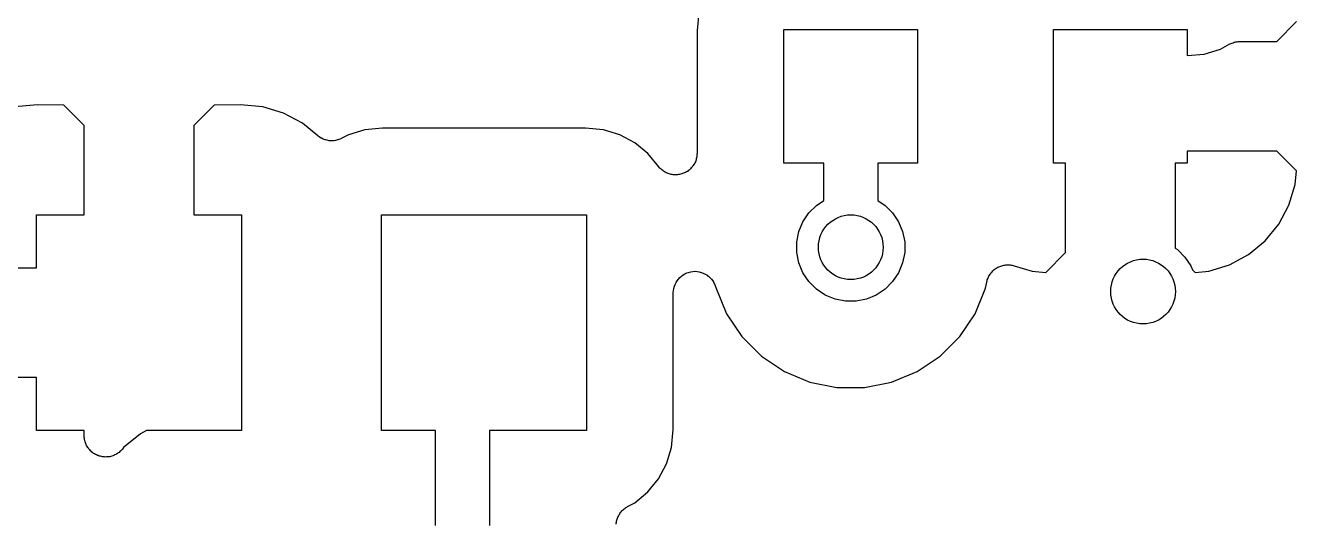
# Model space of a CAD drawing. Extents: x 4.8 to 7.88, y -6.14 to -3.94.
# Drawn here: x 6.0895 to 6.3215, y -5.637 to -5.5461 of the extents above; entities that cross this region are included whole.
import ezdxf

# ---------------------------------------------------------------- set-up
doc = ezdxf.new("R2010")
doc.units = 0
doc.header["$MEASUREMENT"] = 0
doc.layers.add('BLACK', color=7, linetype='CONTINUOUS')

msp = doc.modelspace()

# ---------------------------------------------------------------- linework, layer by layer
at = {"layer": 'BLACK', "linetype": 'CONTINUOUS'}
for p, q in [((6.21243, -5.54376), (6.21211, -5.54704)), ((6.21211, -5.54704), (6.21211, -5.56947)), ((6.22795, -5.57126), (6.22795, -5.54685)), ((6.22795, -5.54685), (6.25236, -5.54685)), ((6.25236, -5.54685), (6.25236, -5.57126)), ((6.27717, -5.57126), (6.27717, -5.54685)), ((6.27717, -5.54685), (6.30157, -5.54685)), ((6.30157, -5.54685), (6.30157, -5.55165)), ((6.3179, -5.54906), (6.32153, -5.54542)), ((6.30763, -5.55045), (6.30936, -5.54952)), ((6.30936, -5.54952), (6.30941, -5.54949)), ((6.30941, -5.54949), (6.30957, -5.54943)), ((6.30957, -5.54943), (6.30972, -5.54935)), ((6.30972, -5.54935), (6.30993, -5.54929)), ((6.30993, -5.54929), (6.31013, -5.54921)), ((6.31013, -5.54921), (6.31029, -5.54918)), ((6.31029, -5.54918), (6.31045, -5.54913)), ((6.31045, -5.54913), (6.31067, -5.54911)), ((6.31067, -5.54911), (6.31088, -5.54907)), ((6.31088, -5.54907), (6.31105, -5.54907)), ((6.31105, -5.54907), (6.31122, -5.54906)), ((6.31122, -5.54906), (6.3179, -5.54906)), ((6.30157, -5.55165), (6.30466, -5.55135)), ((6.30466, -5.55135), (6.30763, -5.55045)), ((6.09169, -5.5606), (6.08761, -5.561)), ((6.09653, -5.56068), (6.09169, -5.5606)), ((6.10024, -5.56439), (6.09653, -5.56068)), ((6.12394, -5.56068), (6.12024, -5.56439)), ((6.12878, -5.5606), (6.12394, -5.56068)), ((6.13286, -5.561), (6.12878, -5.5606)), ((6.13663, -5.56214), (6.13286, -5.561)), ((6.1401, -5.564), (6.13663, -5.56214)), ((6.10024, -5.58071), (6.10024, -5.56439)), ((6.12024, -5.56439), (6.12024, -5.58071)), ((6.14291, -5.5663), (6.1401, -5.564)), ((6.15144, -5.56519), (6.14847, -5.56609)), ((6.15472, -5.56487), (6.15144, -5.56519)), ((6.19174, -5.56487), (6.15472, -5.56487)), ((6.19502, -5.56519), (6.19174, -5.56487)), ((6.19798, -5.56609), (6.19502, -5.56519)), ((6.14322, -5.56651), (6.14291, -5.5663)), ((6.14352, -5.56672), (6.14322, -5.56651)), ((6.14354, -5.56672), (6.14352, -5.56672)), ((6.14355, -5.56673), (6.14354, -5.56672)), ((6.14389, -5.56687), (6.14355, -5.56673)), ((6.14423, -5.56702), (6.14389, -5.56687)), ((6.14424, -5.56702), (6.14423, -5.56702)), ((6.14426, -5.56703), (6.14424, -5.56702)), ((6.14462, -5.5671), (6.14426, -5.56703)), ((6.14498, -5.56717), (6.14462, -5.5671)), ((6.145, -5.56718), (6.14498, -5.56717)), ((6.14501, -5.56718), (6.145, -5.56718)), ((6.14538, -5.56718), (6.14501, -5.56718)), ((6.14575, -5.56718), (6.14538, -5.56718)), ((6.14577, -5.56718), (6.14575, -5.56718)), ((6.14578, -5.56718), (6.14577, -5.56718)), ((6.14614, -5.56711), (6.14578, -5.56718)), ((6.1465, -5.56704), (6.14614, -5.56711)), ((6.14652, -5.56704), (6.1465, -5.56704)), ((6.14654, -5.56703), (6.14652, -5.56704)), ((6.14688, -5.5669), (6.14654, -5.56703)), ((6.14722, -5.56676), (6.14688, -5.5669)), ((6.14725, -5.56674), (6.14722, -5.56676)), ((6.14727, -5.56673), (6.14725, -5.56674)), ((6.14725, -5.56674), (6.14725, -5.56674)), ((6.14725, -5.56674), (6.14725, -5.56674)), ((6.14847, -5.56609), (6.14727, -5.56673)), ((6.20072, -5.56755), (6.19798, -5.56609)), ((6.20312, -5.56952), (6.20072, -5.56755)), ((6.20513, -5.57197), (6.20312, -5.56952)), ((6.21193, -5.57065), (6.21185, -5.57083)), ((6.21197, -5.57047), (6.21193, -5.57065)), ((6.21202, -5.57029), (6.21197, -5.57047)), ((6.21205, -5.57009), (6.21202, -5.57029)), ((6.21209, -5.5699), (6.21205, -5.57009)), ((6.21211, -5.56953), (6.21209, -5.56971)), ((6.21209, -5.56971), (6.21209, -5.5699)), ((6.21211, -5.56947), (6.21211, -5.56953)), ((6.30157, -5.56906), (6.30157, -5.57126)), ((6.3179, -5.56906), (6.30157, -5.56906)), ((6.32153, -5.57269), (6.3179, -5.56906)), ((6.20526, -5.5721), (6.20513, -5.57197)), ((6.20538, -5.57225), (6.20526, -5.5721)), ((6.20553, -5.57237), (6.20538, -5.57225)), ((6.20567, -5.57251), (6.20553, -5.57237)), ((6.20583, -5.57262), (6.20567, -5.57251)), ((6.20597, -5.57274), (6.20583, -5.57262)), ((6.20615, -5.57283), (6.20597, -5.57274)), ((6.20631, -5.57294), (6.20615, -5.57283)), ((6.20648, -5.57301), (6.20631, -5.57294)), ((6.21001, -5.57295), (6.20982, -5.57303)), ((6.21016, -5.57285), (6.21001, -5.57295)), ((6.21033, -5.57277), (6.21016, -5.57285)), ((6.21048, -5.57264), (6.21033, -5.57277)), ((6.21065, -5.57253), (6.21048, -5.57264)), ((6.21078, -5.5724), (6.21065, -5.57253)), ((6.21093, -5.57228), (6.21078, -5.5724)), ((6.21105, -5.57213), (6.21093, -5.57228)), ((6.2112, -5.57199), (6.21105, -5.57213)), ((6.2113, -5.57184), (6.2112, -5.57199)), ((6.21142, -5.5717), (6.2113, -5.57184)), ((6.21152, -5.57152), (6.21142, -5.5717)), ((6.21163, -5.57136), (6.21152, -5.57152)), ((6.2117, -5.57119), (6.21163, -5.57136)), ((6.21179, -5.57102), (6.2117, -5.57119)), ((6.21185, -5.57083), (6.21179, -5.57102)), ((6.23524, -5.57126), (6.22795, -5.57126)), ((6.23524, -5.57806), (6.23524, -5.57126)), ((6.25236, -5.57126), (6.24508, -5.57126)), ((6.24508, -5.57126), (6.24508, -5.57806)), ((6.27937, -5.57126), (6.27717, -5.57126)), ((6.27937, -5.58758), (6.27937, -5.57126)), ((6.30157, -5.57126), (6.29937, -5.57126)), ((6.29937, -5.57126), (6.29937, -5.58677)), ((6.32129, -5.57518), (6.32153, -5.57269)), ((6.20665, -5.5731), (6.20648, -5.57301)), ((6.20684, -5.57316), (6.20665, -5.5731)), ((6.20702, -5.57324), (6.20684, -5.57316)), ((6.2072, -5.57327), (6.20702, -5.57324)), ((6.20738, -5.57333), (6.2072, -5.57327)), ((6.20758, -5.57335), (6.20738, -5.57333)), ((6.20777, -5.57339), (6.20758, -5.57335)), ((6.20796, -5.57339), (6.20777, -5.57339)), ((6.20815, -5.57341), (6.20796, -5.57339)), ((6.20834, -5.57339), (6.20815, -5.57341)), ((6.20854, -5.57339), (6.20834, -5.57339)), ((6.20872, -5.57336), (6.20854, -5.57339)), ((6.20891, -5.57334), (6.20872, -5.57336)), ((6.2091, -5.57328), (6.20891, -5.57334)), ((6.2093, -5.57324), (6.2091, -5.57328)), ((6.20947, -5.57317), (6.2093, -5.57324)), ((6.20965, -5.57312), (6.20947, -5.57317)), ((6.20982, -5.57303), (6.20965, -5.57312)), ((6.32014, -5.57895), (6.32129, -5.57518)), ((6.23251, -5.58034), (6.23388, -5.57897)), ((6.23388, -5.57897), (6.23524, -5.57806)), ((6.24508, -5.57806), (6.24643, -5.57897)), ((6.24643, -5.57897), (6.2478, -5.58034)), ((6.31828, -5.58242), (6.32014, -5.57895)), ((6.09154, -5.59039), (6.09154, -5.58071)), ((6.09154, -5.58071), (6.10024, -5.58071)), ((6.12024, -5.58071), (6.12894, -5.58071)), ((6.12894, -5.58071), (6.12894, -5.62008)), ((6.15453, -5.62008), (6.15453, -5.58071)), ((6.15453, -5.58071), (6.19193, -5.58071)), ((6.19193, -5.58071), (6.19193, -5.62008)), ((6.23069, -5.58374), (6.23144, -5.58195)), ((6.23144, -5.58195), (6.23251, -5.58034)), ((6.2478, -5.58034), (6.24888, -5.58195)), ((6.24888, -5.58195), (6.24962, -5.58374)), ((6.23031, -5.58564), (6.23069, -5.58374)), ((6.24962, -5.58374), (6.25, -5.58564)), ((6.31579, -5.58547), (6.31828, -5.58242)), ((6.23031, -5.58758), (6.23031, -5.58564)), ((6.25, -5.58564), (6.25, -5.58758)), ((6.29937, -5.58677), (6.29979, -5.58705)), ((6.31274, -5.58797), (6.31579, -5.58547)), ((6.23069, -5.58949), (6.23031, -5.58758)), ((6.25, -5.58758), (6.24962, -5.58949)), ((6.27574, -5.59122), (6.27937, -5.58758)), ((6.29979, -5.58705), (6.30116, -5.58842)), ((6.30116, -5.58842), (6.30224, -5.59003)), ((6.30927, -5.58983), (6.31274, -5.58797)), ((6.07382, -5.59039), (6.09154, -5.59039)), ((6.20955, -5.59166), (6.20987, -5.59149)), ((6.20987, -5.59149), (6.21023, -5.5913)), ((6.21023, -5.5913), (6.21057, -5.5912)), ((6.21023, -5.5913), (6.21023, -5.5913)), ((6.21023, -5.5913), (6.21023, -5.5913)), ((6.21057, -5.5912), (6.21097, -5.59108)), ((6.21097, -5.59108), (6.21133, -5.59105)), ((6.21097, -5.59108), (6.21097, -5.59108)), ((6.21097, -5.59108), (6.21097, -5.59108)), ((6.21133, -5.59105), (6.21173, -5.59101)), ((6.21173, -5.59101), (6.21174, -5.59101)), ((6.21174, -5.59101), (6.21174, -5.59101)), ((6.21174, -5.59101), (6.21212, -5.59105)), ((6.21212, -5.59105), (6.2125, -5.59109)), ((6.2125, -5.59109), (6.2125, -5.59109)), ((6.2125, -5.59109), (6.2125, -5.59109)), ((6.2125, -5.59109), (6.21286, -5.59121)), ((6.21286, -5.59121), (6.21323, -5.59132)), ((6.21323, -5.59132), (6.21323, -5.59132)), ((6.21323, -5.59132), (6.21324, -5.59132)), ((6.21324, -5.59132), (6.21357, -5.5915)), ((6.21357, -5.5915), (6.21391, -5.59168)), ((6.23144, -5.59128), (6.23069, -5.58949)), ((6.23251, -5.59289), (6.23144, -5.59128)), ((6.24888, -5.59128), (6.2478, -5.59289)), ((6.24962, -5.58949), (6.24888, -5.59128)), ((6.2655, -5.5917), (6.2656, -5.59152)), ((6.2656, -5.59152), (6.26571, -5.59138)), ((6.26571, -5.59138), (6.26581, -5.59124)), ((6.26581, -5.59124), (6.26596, -5.59109)), ((6.26596, -5.59109), (6.26609, -5.59093)), ((6.26609, -5.59093), (6.26623, -5.59082)), ((6.26623, -5.59082), (6.26636, -5.5907)), ((6.26636, -5.5907), (6.26653, -5.59058)), ((6.26653, -5.59058), (6.26669, -5.59045)), ((6.26669, -5.59045), (6.26685, -5.59037)), ((6.26685, -5.59037), (6.267, -5.59027)), ((6.267, -5.59027), (6.26719, -5.59019)), ((6.26719, -5.59019), (6.26737, -5.5901)), ((6.26737, -5.5901), (6.26755, -5.59005)), ((6.26755, -5.59005), (6.26771, -5.58998)), ((6.26771, -5.58998), (6.26791, -5.58994)), ((6.26791, -5.58994), (6.26811, -5.58988)), ((6.26811, -5.58988), (6.26829, -5.58987)), ((6.26829, -5.58987), (6.26847, -5.58983)), ((6.26847, -5.58983), (6.26867, -5.58983)), ((6.26867, -5.58983), (6.26888, -5.58981)), ((6.26888, -5.58981), (6.26905, -5.58983)), ((6.26905, -5.58983), (6.26923, -5.58983)), ((6.26923, -5.58983), (6.26943, -5.58987)), ((6.26943, -5.58987), (6.26964, -5.58989)), ((6.26964, -5.58989), (6.26981, -5.58995)), ((6.26981, -5.58995), (6.26999, -5.58998)), ((6.26999, -5.58998), (6.27324, -5.59097)), ((6.27324, -5.59097), (6.27574, -5.59122)), ((6.30224, -5.59003), (6.30253, -5.59074)), ((6.30253, -5.59074), (6.303, -5.59122)), ((6.303, -5.59122), (6.3055, -5.59097)), ((6.3055, -5.59097), (6.30927, -5.58983)), ((6.20786, -5.59413), (6.20799, -5.59373)), ((6.20799, -5.59373), (6.20809, -5.5934)), ((6.20809, -5.5934), (6.20829, -5.59304)), ((6.20809, -5.5934), (6.20809, -5.5934)), ((6.20809, -5.5934), (6.20809, -5.5934)), ((6.20829, -5.59304), (6.20846, -5.59273)), ((6.20846, -5.59273), (6.20872, -5.59242)), ((6.20846, -5.59273), (6.20846, -5.59273)), ((6.20846, -5.59273), (6.20846, -5.59273)), ((6.20872, -5.59242), (6.20895, -5.59214)), ((6.20895, -5.59214), (6.20925, -5.5919)), ((6.20895, -5.59214), (6.20895, -5.59214)), ((6.20895, -5.59214), (6.20895, -5.59214)), ((6.20925, -5.5919), (6.20955, -5.59166)), ((6.20955, -5.59166), (6.20955, -5.59166)), ((6.20955, -5.59166), (6.20955, -5.59166)), ((6.21391, -5.59168), (6.21391, -5.59168)), ((6.21391, -5.59168), (6.21391, -5.59169)), ((6.21391, -5.59169), (6.2142, -5.59192)), ((6.2142, -5.59192), (6.2145, -5.59217)), ((6.2145, -5.59217), (6.2145, -5.59217)), ((6.2145, -5.59217), (6.2145, -5.59218)), ((6.2145, -5.59218), (6.21471, -5.59243)), ((6.21471, -5.59243), (6.21499, -5.59277)), ((6.21499, -5.59277), (6.21499, -5.59277)), ((6.21499, -5.59277), (6.21499, -5.59277)), ((6.21499, -5.59277), (6.21514, -5.59305)), ((6.21514, -5.59305), (6.21535, -5.59345)), ((6.21535, -5.59345), (6.21535, -5.59345)), ((6.21535, -5.59345), (6.21535, -5.59345)), ((6.21535, -5.59345), (6.21546, -5.59381)), ((6.21546, -5.59381), (6.21551, -5.59398)), ((6.23388, -5.59426), (6.23251, -5.59289)), ((6.2478, -5.59289), (6.24643, -5.59426)), ((6.26476, -5.59408), (6.26498, -5.59298)), ((6.26498, -5.59298), (6.26499, -5.59293)), ((6.26499, -5.59293), (6.26505, -5.59276)), ((6.26505, -5.59276), (6.26508, -5.59258)), ((6.26508, -5.59258), (6.26516, -5.59239)), ((6.26516, -5.59239), (6.26523, -5.5922)), ((6.26523, -5.5922), (6.26531, -5.59204)), ((6.26531, -5.59204), (6.26538, -5.59187)), ((6.26538, -5.59187), (6.2655, -5.5917)), ((6.20777, -5.59489), (6.20781, -5.59453)), ((6.20777, -5.5949), (6.20777, -5.59489)), ((6.20777, -5.59495), (6.20777, -5.5949)), ((6.20777, -5.5949), (6.20777, -5.5949)), ((6.20777, -5.5949), (6.20777, -5.5949)), ((6.20777, -5.61989), (6.20777, -5.59495)), ((6.20781, -5.59453), (6.20786, -5.59413)), ((6.20786, -5.59413), (6.20786, -5.59413)), ((6.20786, -5.59413), (6.20786, -5.59413)), ((6.21551, -5.59398), (6.21748, -5.59874)), ((6.2355, -5.59534), (6.23388, -5.59426)), ((6.23729, -5.59608), (6.2355, -5.59534)), ((6.23919, -5.59646), (6.23729, -5.59608)), ((6.24303, -5.59608), (6.24113, -5.59646)), ((6.24482, -5.59534), (6.24303, -5.59608)), ((6.24643, -5.59426), (6.24482, -5.59534)), ((6.26284, -5.59874), (6.26476, -5.59408)), ((6.24113, -5.59646), (6.23919, -5.59646)), ((6.21748, -5.59874), (6.22028, -5.60293)), ((6.26004, -5.60293), (6.26284, -5.59874)), ((6.22028, -5.60293), (6.22384, -5.60649)), ((6.25647, -5.60649), (6.26004, -5.60293)), ((6.22384, -5.60649), (6.22804, -5.60929)), ((6.25228, -5.60929), (6.25647, -5.60649)), ((6.22804, -5.60929), (6.23269, -5.61122)), ((6.24762, -5.61122), (6.25228, -5.60929)), ((6.09154, -5.61039), (6.07382, -5.61039)), ((6.09154, -5.62008), (6.09154, -5.61039)), ((6.23269, -5.61122), (6.23764, -5.6122)), ((6.23764, -5.6122), (6.24268, -5.6122)), ((6.24268, -5.6122), (6.24762, -5.61122)), ((6.10024, -5.62008), (6.09154, -5.62008)), ((6.10024, -5.62097), (6.10024, -5.62008)), ((6.10025, -5.62116), (6.10024, -5.62097)), ((6.10025, -5.62134), (6.10025, -5.62116)), ((6.10029, -5.62154), (6.10025, -5.62134)), ((6.10031, -5.62173), (6.10029, -5.62154)), ((6.11049, -5.62069), (6.10744, -5.62319)), ((6.11164, -5.62008), (6.11049, -5.62069)), ((6.12894, -5.62008), (6.11164, -5.62008)), ((6.16437, -5.62008), (6.15453, -5.62008)), ((6.16437, -5.6374), (6.16437, -5.62008)), ((6.19193, -5.62008), (6.17421, -5.62008)), ((6.17421, -5.62008), (6.17421, -5.6374)), ((6.20745, -5.62317), (6.20777, -5.61989)), ((6.10037, -5.62191), (6.10031, -5.62173)), ((6.1004, -5.6221), (6.10037, -5.62191)), ((6.10048, -5.62228), (6.1004, -5.6221)), ((6.10053, -5.62247), (6.10048, -5.62228)), ((6.10062, -5.62263), (6.10053, -5.62247)), ((6.10069, -5.62281), (6.10062, -5.62263)), ((6.1008, -5.62297), (6.10069, -5.62281)), ((6.10089, -5.62315), (6.1008, -5.62297)), ((6.10101, -5.62329), (6.10089, -5.62315)), ((6.10111, -5.62345), (6.10101, -5.62329)), ((6.10125, -5.62359), (6.10111, -5.62345)), ((6.10138, -5.62374), (6.10125, -5.62359)), ((6.10152, -5.62386), (6.10138, -5.62374)), ((6.10165, -5.624), (6.10152, -5.62386)), ((6.10182, -5.62411), (6.10165, -5.624)), ((6.10677, -5.62391), (6.10663, -5.62405)), ((6.10693, -5.62378), (6.10677, -5.62391)), ((6.10705, -5.62364), (6.10693, -5.62378)), ((6.10718, -5.62351), (6.10705, -5.62364)), ((6.10722, -5.62347), (6.10718, -5.62351)), ((6.10744, -5.62319), (6.10722, -5.62347)), ((6.20655, -5.62613), (6.20745, -5.62317)), ((6.10197, -5.62423), (6.10182, -5.62411)), ((6.10214, -5.62432), (6.10197, -5.62423)), ((6.10229, -5.62443), (6.10214, -5.62432)), ((6.10247, -5.6245), (6.10229, -5.62443)), ((6.10265, -5.6246), (6.10247, -5.6245)), ((6.10283, -5.62465), (6.10265, -5.6246)), ((6.103, -5.62473), (6.10283, -5.62465)), ((6.10319, -5.62477), (6.103, -5.62473)), ((6.10338, -5.62483), (6.10319, -5.62477)), ((6.10357, -5.62485), (6.10338, -5.62483)), ((6.10375, -5.62488), (6.10357, -5.62485)), ((6.10395, -5.62489), (6.10375, -5.62488)), ((6.10415, -5.62491), (6.10395, -5.62489)), ((6.10433, -5.62489), (6.10415, -5.62491)), ((6.10452, -5.62489), (6.10433, -5.62489)), ((6.10471, -5.62485), (6.10452, -5.62489)), ((6.10491, -5.62484), (6.10471, -5.62485)), ((6.10509, -5.62478), (6.10491, -5.62484)), ((6.10527, -5.62475), (6.10509, -5.62478)), ((6.10546, -5.62468), (6.10527, -5.62475)), ((6.10565, -5.62462), (6.10546, -5.62468)), ((6.10581, -5.62453), (6.10565, -5.62462)), ((6.10599, -5.62446), (6.10581, -5.62453)), ((6.10615, -5.62436), (6.10599, -5.62446)), ((6.10633, -5.62426), (6.10615, -5.62436)), ((6.10647, -5.62415), (6.10633, -5.62426)), ((6.10663, -5.62405), (6.10647, -5.62415)), ((6.20509, -5.62887), (6.20655, -5.62613)), ((6.20312, -5.63127), (6.20509, -5.62887)), ((6.19942, -5.63393), (6.20072, -5.63324)), ((6.20072, -5.63324), (6.20312, -5.63127)), ((6.19774, -5.6357), (6.19781, -5.63554)), ((6.19781, -5.63554), (6.19793, -5.63536)), ((6.19793, -5.63536), (6.19803, -5.63518)), ((6.19803, -5.63518), (6.19814, -5.63505)), ((6.19814, -5.63505), (6.19824, -5.6349)), ((6.19824, -5.6349), (6.19839, -5.63475)), ((6.19839, -5.63475), (6.19852, -5.63459)), ((6.19852, -5.63459), (6.19866, -5.63448)), ((6.19866, -5.63448), (6.19878, -5.63436)), ((6.19878, -5.63436), (6.19896, -5.63424)), ((6.19896, -5.63424), (6.19912, -5.63411)), ((6.19912, -5.63411), (6.19928, -5.63403)), ((6.19928, -5.63403), (6.19942, -5.63393)), ((6.19736, -5.637), (6.1974, -5.63679)), ((6.19736, -5.63717), (6.19736, -5.637)), ((6.1974, -5.63679), (6.19743, -5.63658)), ((6.19743, -5.63658), (6.19748, -5.63642)), ((6.19748, -5.63642), (6.19751, -5.63625)), ((6.19751, -5.63625), (6.19759, -5.63605)), ((6.19759, -5.63605), (6.19766, -5.63585)), ((6.19766, -5.63585), (6.19774, -5.6357))]:
    msp.add_line(p, q, dxfattribs=at)
at = {"layer": 'BLACK'}
for centre in [(6.24016, -5.58661), (6.29351, -5.5947)]:
    msp.add_circle(centre, 0.00591, dxfattribs=at)

doc.saveas('drawing.dxf')
